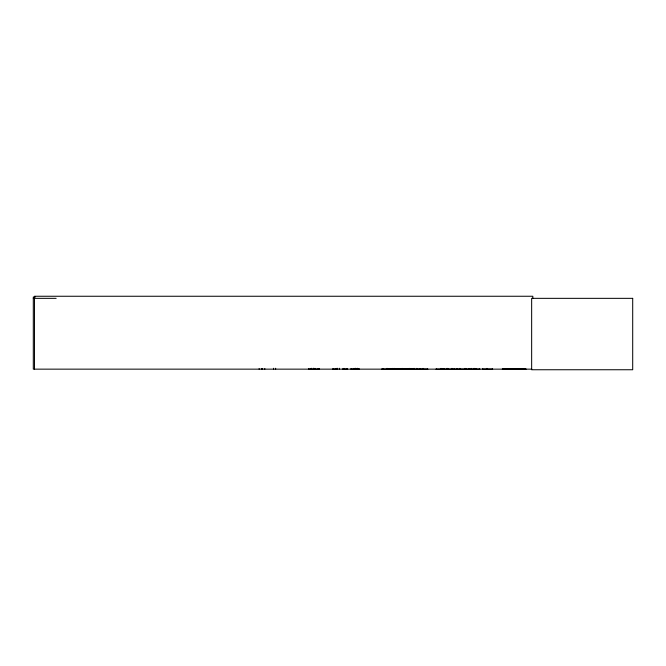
<?xml version="1.0" encoding="UTF-8"?>
<svg xmlns="http://www.w3.org/2000/svg" width="666" height="666" viewBox="0 0 666 666"><rect width="100%" height="100%" fill="white"/><g stroke="black" fill="none" stroke-linecap="round" stroke-linejoin="round"><path stroke-width="1" d="M308.724 369.122L308.724 368.556M319.214 369.122L319.222 368.556M408.649 369.122L408.649 368.556M419.389 368.997L419.389 368.556M459.473 369.072L459.407 368.406M459.648 369.056L459.69 368.556M435.989 369.147L479.82 369.122M398.335 369.056L398.201 368.606M337.163 369.072L337.237 368.606L337.304 369.147M354.212 369.122L354.204 368.406M502.314 369.114L526.032 369.114L502.397 369.13M502.772 369.147L503.396 369.147M508.907 368.972L508.058 369.114L508.882 369.147M511.08 368.831L510.664 369.13L511.954 369.114L511.08 368.581M513.802 369.114L514.318 368.972M514.285 368.581L513.461 369.147L513.919 369.114M514.427 369.114L514.885 369.147M516.824 368.581L516.408 369.13L517.44 369.13M516.824 368.831L517.657 369.147M520.029 368.581L519.863 369.13M522.569 368.581L522.602 368.972M469.48 369.072L469.538 368.556M442.366 369.072L442.399 368.606M451.606 369.072L451.706 368.406M381.876 369.072L406.951 369.106M443.881 369.072L443.931 368.606M412.229 369.147L412.354 368.556M505.128 368.972L505.985 369.147M504.986 369.13L505.81 368.972M519.622 369.147L519.447 368.972M522.993 369.147L523.16 368.972M525.749 368.972L502.597 368.972M332.667 369.072L337.237 368.997M35.381 297.003L33.3 297.003L33.3 369.147L531.784 369.147M33.3 298.343L56.144 298.343M391.908 368.681L406.943 368.681M391.883 368.872L406.968 368.856M343.048 369.147L343.048 368.556L343.123 368.997L347.719 369.089M351.099 369.147L351.099 368.556L351.149 368.997L359.14 369.122M420.504 369.147L420.504 368.556L420.554 368.997L427.905 369.122M492.64 369.122L482.617 369.072M347.319 369.072L347.252 368.606M413.236 369.072L413.17 368.606L413.111 369.147M407.734 369.072L419.463 369.122L419.455 368.556M358.824 369.072L358.774 368.606M447.902 369.056L447.852 368.556M492.44 369.056L492.407 368.556M479.662 369.056L479.62 368.556M408.749 369.072L408.716 368.556M532.825 298.343L532.825 296.253L34.474 296.253L34.474 369.147M487.179 368.406L487.179 369.147M486.838 368.406L486.838 369.147M482.559 368.556L482.559 369.147M476.082 368.556L476.082 369.147M474.45 368.406L474.45 369.147M474.075 368.406L474.075 369.147M474.001 368.406L474.001 369.147M471.595 368.406L471.595 369.147M471.245 368.406L471.245 369.147M468.906 368.556L468.906 369.147M465.975 368.556L465.975 369.147M465.251 368.406L465.251 369.147M464.91 368.406L464.951 369.147M459.781 368.406L459.781 369.147M457.092 368.556L457.092 369.147M454.237 368.556L454.237 369.147M452.031 368.406L452.031 369.147M451.556 368.556L451.556 369.147M447.818 368.406L447.818 369.147M447.502 368.406L447.502 369.147M447.061 368.406L447.061 369.147M446.803 368.406L446.803 369.147M443.989 368.556L443.989 369.147M442.44 368.556L442.44 369.147M441.175 368.406L441.175 369.147M440.909 368.406L440.909 369.147M436.413 368.556L436.413 369.147M427.455 368.556L427.455 369.147M423.193 368.406L423.193 369.147M422.952 368.406L422.952 369.147M416.858 368.406L416.858 369.147M416.616 368.406L416.616 369.147M414.277 368.406L414.277 369.147L414.202 368.406M413.911 369.147L413.852 368.406L413.827 369.147M410.997 368.406L411.005 369.147M409.432 368.406L409.432 369.147M409.24 368.406L409.24 369.147M407.609 368.556L407.609 369.147M403.921 368.556L403.921 369.147M402.289 368.406L402.289 369.147M402.098 368.406L402.098 369.147M398.418 368.556L398.418 369.147M398.135 368.556L398.135 369.147M397.411 368.556L397.411 369.147M394.463 368.406L394.463 369.147M394.272 368.406L394.272 369.147M392.89 368.406L392.89 369.147M392.632 368.406L392.64 369.147M389.885 368.556L389.885 369.147L389.785 368.556M388.952 368.556L388.952 369.147M387.312 368.406L387.312 369.147M387.121 368.406L387.121 369.147M387.038 368.406L387.038 369.147M386.78 368.406L386.78 369.147M383.45 368.556L383.45 369.147M382.259 368.556L382.259 369.147M358.716 368.556L358.716 369.147M357.317 368.256L357.317 369.147M356.035 368.406L356.035 369.147M355.519 368.256L355.519 369.147M353.937 368.406L353.937 369.147M347.186 368.556L347.186 369.147M344.089 368.406L344.089 369.147M343.947 368.406L343.947 369.147M339.469 368.256L339.469 369.147M337.662 368.256L337.662 369.147M336.405 368.406L336.405 369.147M336.263 368.406L336.263 369.147M333.166 368.556L333.166 369.147M319.439 368.556L319.43 369.147L308.5 369.122L308.508 368.556M318.173 368.556L318.173 369.147M315.326 368.406L315.326 369.147M315.068 368.406L315.068 369.147M314.26 368.406L314.277 369.147M314.044 368.406L314.052 369.147M313.886 368.406L313.902 369.147M313.669 368.406L313.686 369.147M313.42 368.256L313.42 369.147M311.338 368.256L311.338 369.147M310.547 368.556L310.547 369.147M275.641 368.256L275.641 369.147M273.551 368.256L273.551 369.147M264.81 368.556L264.81 369.147M262.587 368.556L262.587 369.147M262.021 368.556L262.021 369.147M261.413 368.556L261.413 369.147M259.149 368.556L259.149 369.147M525.158 368.831L525.158 368.831M632.7 298.343L531.651 298.343L531.651 369.747L632.7 369.747L632.7 298.343M354.878 369.147L354.878 368.556L354.812 369.147"/></g></svg>
